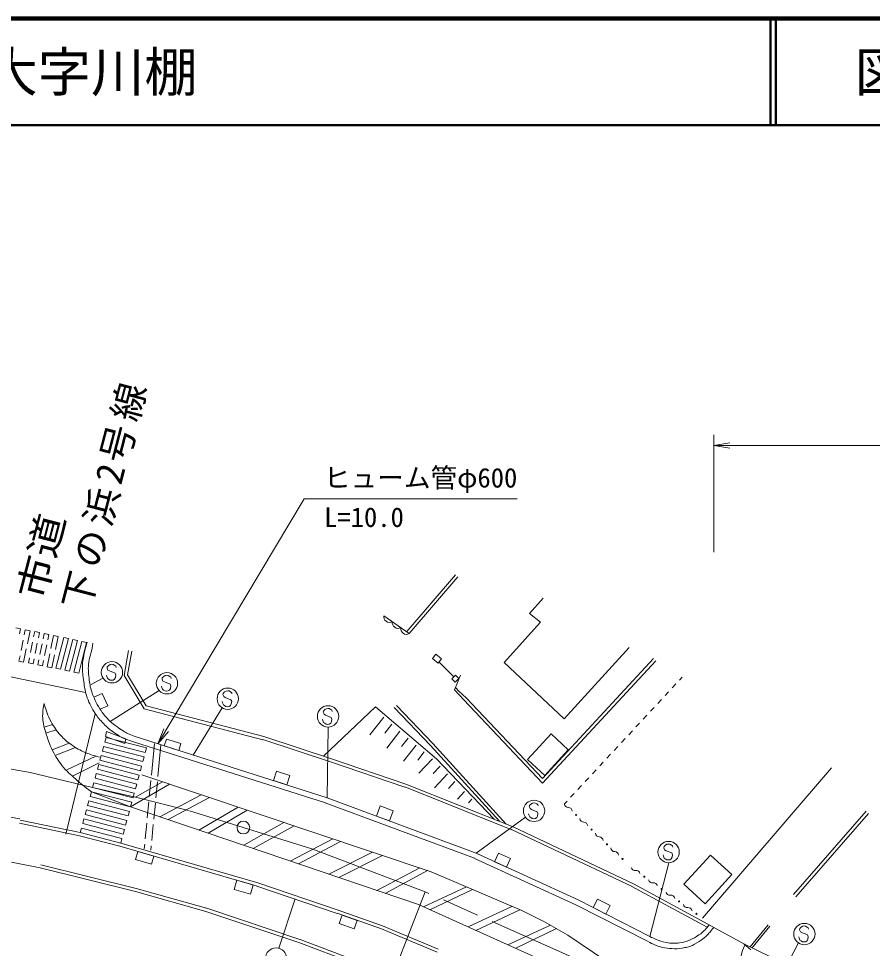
# Model space of a CAD drawing. Units: millimetres at full size, sheet at 1:1000; details may follow other scales. Extents: x 40000 to 680000, y 20000 to 380000.
# Drawn here: x 438237 to 518294, y 292860 to 380000 of the extents above; entities that cross this region are included whole.
import ezdxf
from ezdxf.enums import TextEntityAlignment as Align

# ---------------------------------------------------------------- set-up
doc = ezdxf.new("R2010")
doc.units = ezdxf.units.MM
doc.header["$LTSCALE"] = 1000
doc.linetypes.add('CHAIN', pattern=[18.5, 12, -1.5, 3.5, -1.5])
for name, color, linetype, lineweight in [('M-BGD', 7, 'Continuous', 13), ('M-BMK', 2, 'CHAIN', 13), ('M-BMK-SRVR', 3, 'Continuous', 13), ('M-STR-HTXT', 7, 'Continuous', 13), ('M-STR-STRC', 7, 'Continuous', 13), ('M-STR-STRD', 7, 'Continuous', 13), ('M-TTL', 2, 'Continuous', 140), ('M-TTL-LINE', 7, 'Continuous', 50)]:
    doc.layers.add(name, color=color, linetype=linetype, lineweight=lineweight)
doc.layers.add('M-BMK-HTXT', color=7, linetype='Continuous')
doc.layers.add('M-TTL-TXT', color=7, linetype='Continuous')
doc.styles.add('ＭＳ ゴシック', font='')
doc.styles.get('ＭＳ ゴシック').set_extended_font_data('MS Gothic')

# ---------------------------------------------------------------- blocks, each defined once
blk = doc.blocks.new('open_arrow')
at = {"color": 0, "linetype": 'Continuous', "lineweight": -2}
blk.add_lwpolyline([(7.5, 1.25), (0, 0), (7.5, -1.25)], dxfattribs=at)

msp = doc.modelspace()

# ---------------------------------------------------------------- linework, layer by layer
at = {"layer": 'M-BGD'}
for p, q in [((479205, 327885), (474646, 322552)), ((479433, 327690), (474874, 322357)), ((487423, 325686), (486151, 324243)), ((486151, 324243), (487172, 323437)), ((472471, 324042), (474874, 322357)), ((487172, 323437), (483757, 319662)), ((448140, 318440), (448547, 320775)), ((448455, 318499), (448841, 320715)), ((489401, 314376), (495493, 321062)), ((497757, 320018), (487352, 308779)), ((497977, 319815), (487355, 308340)), ((477660, 319694), (479026, 318349)), ((483757, 319662), (489401, 314376)), ((450019, 315320), (448140, 318440)), ((450213, 315579), (448455, 318499)), ((479114, 317106), (479659, 318454)), ((479532, 318140), (479659, 318454)), ((479532, 318140), (479633, 318392)), ((479633, 318392), (479659, 318454)), ((479633, 318392), (479659, 318454)), ((500446, 318267), (500209, 318013)), ((479504, 316974), (479192, 317300)), ((499869, 317646), (499529, 317280)), ((446062, 316762), (445284, 316401)), ((446619, 315584), (446062, 316762)), ((479982, 316144), (479114, 317106)), ((480200, 316350), (479504, 316974)), ((487352, 308779), (480200, 316350)), ((499188, 316914), (498848, 316548)), ((445886, 315282), (446619, 315584)), ((461228, 312709), (450213, 315579)), ((466823, 310865), (471704, 315501)), ((471704, 315501), (477407, 310619)), ((477077, 312070), (473656, 315639)), ((487355, 308340), (479982, 316144)), ((497827, 315449), (497486, 315083)), ((498507, 316181), (498167, 315815)), ((461153, 312419), (450019, 315320)), ((476860, 311862), (473440, 315431)), ((497146, 314716), (496806, 314350)), ((472475, 314520), (471180, 312861)), ((473235, 313870), (472588, 313041)), ((496465, 313984), (496125, 313618)), ((473995, 313220), (472755, 311632)), ((495784, 313251), (495444, 312885)), ((449026, 312230), (467019, 306510)), ((449073, 312740), (467171, 306987)), ((450970, 312079), (450685, 309092)), ((467473, 310335), (461134, 312424)), ((467566, 310620), (461228, 312709)), ((474756, 312571), (474135, 311776)), ((483964, 304518), (477077, 312070)), ((495104, 312519), (494763, 312152)), ((451583, 311942), (451298, 308956)), ((475516, 311921), (474330, 310402)), ((476276, 311271), (475683, 310512)), ((483326, 304773), (476855, 311868)), ((494423, 311786), (494083, 311420)), ((474463, 307981), (467471, 310336)), ((474559, 308266), (467566, 310620)), ((477036, 310622), (475773, 309274)), ((477407, 310619), (482829, 304971)), ((493061, 310321), (492721, 309955)), ((493742, 311054), (493402, 310687)), ((477751, 309924), (477120, 309250)), ((492381, 309589), (492040, 309222)), ((502369, 295688), (514449, 309789)), ((450638, 308595), (450495, 307101)), ((478448, 309206), (477236, 307914)), ((479144, 308488), (478538, 307842)), ((491700, 308856), (491360, 308490)), ((451250, 308458), (451108, 306965)), ((484486, 303988), (474448, 307987)), ((484597, 304266), (474559, 308266)), ((491019, 308124), (490679, 307757)), ((467171, 306987), (481145, 301771)), ((480037, 307568), (479386, 306851)), ((480733, 306850), (480408, 306492)), ((490338, 307391), (489998, 307025)), ((450448, 306604), (450305, 305111)), ((451060, 306467), (450918, 304974)), ((466996, 306518), (480970, 301303)), ((489658, 306659), (489421, 306404)), ((517699, 305711), (510891, 297905)), ((517925, 305514), (511117, 297708)), ((438318, 304593), (443959, 303414)), ((438379, 304887), (444021, 303708)), ((450257, 304613), (450115, 303120)), ((450870, 304476), (450728, 302983)), ((495888, 298919), (484597, 304266)), ((443959, 303414), (447730, 302436)), ((495759, 298648), (484469, 303995)), ((447730, 302436), (460595, 298703)), ((447813, 302724), (460679, 298991)), ((450067, 302622), (450027, 302197)), ((450680, 302485), (450640, 302061)), ((481145, 301771), (490705, 297400)), ((440263, 300410), (437561, 300947)), ((449263, 298476), (440335, 300701)), ((480937, 301316), (490497, 296945)), ((449190, 298185), (440263, 300410)), ((460679, 298991), (468213, 296431)), ((502173, 295494), (495888, 298919)), ((455789, 296333), (449190, 298185)), ((455870, 296622), (449271, 298474)), ((460582, 298707), (468117, 296147)), ((502804, 294860), (495744, 298655)), ((490705, 297400), (497434, 293971)), ((464521, 293415), (455789, 296333)), ((464616, 293700), (455884, 296618)), ((468213, 296431), (472367, 294967)), ((490478, 296954), (497207, 293525)), ((468114, 296148), (472267, 294684)), ((506227, 293300), (502173, 295494)), ((472252, 294690), (477477, 292509)), ((472367, 294967), (477593, 292786)), ((508523, 295079), (506827, 293009)), ((508678, 294952), (506982, 292882)), ((473114, 290507), (464626, 293696)), ((473008, 290226), (464521, 293415)), ((506227, 293300), (513778, 289641)), ((506892, 292722), (506227, 293300))]:
    msp.add_line(p, q, dxfattribs=at)
for points in [[(477374, 320427), (477906, 320005), (477587, 319602), (477055, 320024)], [(479202, 318455), (478871, 318126), (479171, 317825), (479502, 318154)], [(488159, 312956), (489774, 311463), (487566, 309075), (485951, 310568)], [(451899, 311842), (453254, 311411), (453457, 312050), (452102, 312481)], [(462130, 308589), (463378, 308192), (463661, 309080), (462412, 309477)], [(471795, 305261), (473000, 304811), (473356, 305765), (472151, 306214)], [(449423, 301945), (450921, 301510), (450706, 300770), (449208, 301204)], [(482857, 300988), (483992, 300469), (484363, 301283), (483229, 301801)], [(503108, 301614), (505112, 299787), (502606, 297039), (500602, 298866)], [(458699, 299254), (460237, 298807), (459984, 297933), (458445, 298379)], [(492120, 296679), (493310, 296073), (493721, 296879), (492531, 297486)], [(468580, 295984), (469988, 295488), (469707, 294690), (468298, 295186)]]:
    msp.add_lwpolyline(points, close=True, dxfattribs=at)
for centre in [(490509, 305371), (491960, 303994), (493410, 302617), (494861, 301240), (496907, 299585), (498535, 298424), (500163, 297262), (501791, 296100)]:
    msp.add_circle(centre, 50, dxfattribs=at)
for centre, radius, start, end in [((473015, 323965), 549, 171.92886, 298.0036), ((473816, 323403), 549, 171.92886, 298.0036), ((474617, 322842), 549, 171.92886, 298.0036), ((489783, 306422), 362, 182.88522, 270.09085), ((489785, 305697), 362, 2.88522, 90.09085), ((491234, 305045), 362, 182.88522, 270.09085), ((491235, 304320), 362, 2.88522, 90.09085), ((492684, 303668), 362, 182.88522, 270.09085), ((492685, 302943), 362, 2.88522, 90.09085), ((494135, 302291), 362, 182.88522, 270.09085), ((494136, 301566), 362, 2.88522, 90.09085), ((496042, 300525), 362, 190.88855, 278.09419), ((496144, 299807), 362, 10.88855, 98.09419), ((497670, 299363), 362, 190.88855, 278.09419), ((497772, 298646), 362, 10.88855, 98.09419), ((499298, 298202), 362, 190.88855, 278.09419), ((499400, 297484), 362, 10.88855, 98.09419), ((500926, 297040), 362, 190.88855, 278.09419), ((501028, 296322), 362, 10.88855, 98.09419)]:
    msp.add_arc(centre, radius, start, end, dxfattribs=at)
for points, knots in [([(449026, 312230), (448421, 312422), (448209, 312467), (447737, 312730), (447475, 312876), (447332, 312965), (447091, 313142), (446664, 313457), (446455, 313672), (446085, 314052), (445751, 314396), (445585, 314613), (445328, 315017), (444970, 315584), (444821, 315939), (444601, 316572), (444434, 317054), (444425, 317348), (444349, 317852), (444262, 318432), (444218, 318761), (444228, 319347), (444235, 319729), (444302, 319939), (444369, 320316), (444457, 320811), (444504, 320977), (444656, 321570)], [0, 0, 0, 0, 1, 1, 1, 2, 2, 2, 3, 3, 3, 4, 4, 4, 5, 5, 5, 6, 6, 6, 7, 7, 7, 8, 8, 8, 9, 9, 9, 9]), ([(449073, 312740), (448579, 312952), (448419, 313008), (448035, 313245), (447797, 313392), (447670, 313484), (447445, 313651), (447199, 313833), (447049, 313924), (446832, 314140), (446407, 314563), (446171, 314814), (445853, 315323), (445492, 315901), (445321, 316252), (445099, 316897), (444934, 317378), (444912, 317671), (444847, 318176), (444773, 318755), (444749, 319090), (444812, 319671), (444854, 320052), (444966, 320249), (445046, 320624), (445114, 320949), (445134, 321058), (445201, 321459)], [0, 0, 0, 0, 1, 1, 1, 2, 2, 2, 3, 3, 3, 4, 4, 4, 5, 5, 5, 6, 6, 6, 7, 7, 7, 8, 8, 8, 9, 9, 9, 9]), ([(497207, 293525), (497529, 293335), (497653, 293286), (497953, 293165), (498613, 292899), (499031, 292852), (499741, 292826), (500120, 292811), (500333, 292866), (500707, 292931), (500890, 292963), (500999, 292970), (501170, 293041), (501530, 293192), (501726, 293295), (502049, 293513), (502305, 293686), (502447, 293786), (502678, 293990), (503003, 294277), (503100, 294420), (503413, 294823)], [0, 0, 0, 0, 1, 1, 1, 2, 2, 2, 3, 3, 3, 4, 4, 4, 5, 5, 5, 6, 6, 6, 7, 7, 7, 7]), ([(497434, 293971), (497675, 293851), (497748, 293821), (497953, 293735), (498334, 293577), (498550, 293479), (498956, 293405), (499438, 293317), (499724, 293317), (500210, 293383), (500588, 293434), (500801, 293492), (501152, 293641), (501513, 293794), (501707, 293903), (502033, 294121), (502278, 294285), (502410, 294391), (502612, 294606), (502767, 294772), (502822, 294842), (502974, 295061)], [0, 0, 0, 0, 1, 1, 1, 2, 2, 2, 3, 3, 3, 4, 4, 4, 5, 5, 5, 6, 6, 6, 7, 7, 7, 7]), ([(507787, 287560), (507368, 287862), (507217, 287967), (506918, 288296), (506644, 288596), (506494, 288777), (506308, 289138), (506099, 289543), (506034, 289801), (505952, 290249), (505876, 290669), (505875, 290913), (505887, 291339), (505896, 291669), (505930, 291853), (505990, 292176), (506061, 292558), (506130, 292773), (506311, 293116), (506327, 293145), (506331, 293157), (506352, 293191)], [0, 0, 0, 0, 1, 1, 1, 2, 2, 2, 3, 3, 3, 4, 4, 4, 5, 5, 5, 6, 6, 6, 7, 7, 7, 7])]:
    msp.add_open_spline(points, degree=3, knots=knots, dxfattribs=at)
at = {"layer": 'M-BMK'}
for p, q in [((439309, 309361), (425464, 311734)), ((445174, 307953), (439309, 309361)), ((449208, 307044), (445174, 307953)), ((454162, 305786), (449208, 307044)), ((465737, 302197), (454162, 305786)), ((476372, 298156), (465737, 302197)), ((493623, 290515), (476372, 298156))]:
    msp.add_line(p, q, dxfattribs=at)
at = {"layer": 'M-BMK-SRVR'}
msp.add_circle((459319, 304186), 600, dxfattribs=at)
at = {"layer": 'M-STR-HTXT'}
for p, q in [((503413, 330000), (503413, 341000)), ((503413, 340000), (566738, 340000)), ((476372, 298156), (460768, 258091))]:
    msp.add_line(p, q, dxfattribs=at)
msp.add_lwpolyline([(451302, 312031), (465000, 335000), (485000, 335000)], dxfattribs=at)
at = {"layer": 'M-STR-STRC'}
for p, q in [((438427, 322816), (437986, 322906)), ((438427, 322816), (438327, 322326)), ((438868, 322727), (438768, 322237)), ((439309, 322637), (438868, 322727)), ((439309, 322637), (439060, 321412)), ((439750, 322548), (439650, 322058)), ((440191, 322459), (439750, 322548)), ((440191, 322459), (440091, 321969)), ((438669, 321747), (438470, 320767)), ((439551, 321568), (439352, 320588)), ((440632, 322369), (440533, 321879)), ((441073, 322280), (440632, 322369)), ((441073, 322280), (440974, 321790)), ((441514, 322190), (441265, 320965)), ((441955, 322101), (441514, 322190)), ((441955, 322101), (441707, 320876)), ((438961, 320922), (438713, 319697)), ((439992, 321479), (439793, 320498)), ((440433, 321389), (440234, 320409)), ((440874, 321300), (440675, 320320)), ((438371, 320277), (438272, 319787)), ((439253, 320098), (439154, 319608)), ((439694, 320008), (439595, 319518)), ((440135, 319919), (440036, 319429)), ((440576, 319830), (440477, 319340)), ((441166, 320475), (440918, 319250)), ((441607, 320386), (441359, 319161)), ((438713, 319697), (438272, 319787)), ((439595, 319518), (439154, 319608)), ((440477, 319340), (440036, 319429)), ((441359, 319161), (440918, 319250)), ((446558, 319242), (446537, 319129)), ((446537, 319129), (446614, 318943)), ((446693, 319374), (446558, 319242)), ((446614, 318943), (446761, 318862)), ((446828, 319461), (446693, 319374)), ((446995, 319487), (446828, 319461)), ((447110, 319465), (446995, 319487)), ((447251, 319386), (447110, 319465)), ((447357, 319306), (447251, 319386)), ((447387, 319193), (447357, 319306)), ((437348, 318331), (444509, 316842)), ((445054, 317605), (446151, 318194)), ((446503, 318355), (446469, 318466)), ((446579, 318173), (446503, 318355)), ((446679, 318095), (446579, 318173)), ((446821, 318013), (446679, 318095)), ((446761, 318862), (447284, 318650)), ((447239, 318102), (447109, 318012)), ((447316, 318248), (447239, 318102)), ((447284, 318650), (447356, 318474)), ((447356, 318474), (447316, 318248)), ((451713, 318214), (451692, 318101)), ((451692, 318101), (451769, 317915)), ((451848, 318347), (451713, 318214)), ((451983, 318433), (451848, 318347)), ((452151, 318459), (451983, 318433)), ((452266, 318437), (452151, 318459)), ((452406, 318358), (452266, 318437)), ((452513, 318279), (452406, 318358)), ((452542, 318166), (452513, 318279)), ((446941, 317991), (446821, 318013)), ((447109, 318012), (446941, 317991)), ((451659, 317327), (451625, 317439)), ((451734, 317146), (451659, 317327)), ((451769, 317915), (451917, 317835)), ((451917, 317835), (452440, 317622)), ((452472, 317220), (452394, 317074)), ((452440, 317622), (452512, 317446)), ((452512, 317446), (452472, 317220)), ((446832, 314140), (451423, 317018)), ((451834, 317068), (451734, 317146)), ((451977, 316986), (451834, 317068)), ((452096, 316963), (451977, 316986)), ((452265, 316984), (452096, 316963)), ((452394, 317074), (452265, 316984)), ((457418, 316762), (457397, 316649)), ((457397, 316649), (457474, 316463)), ((457553, 316895), (457418, 316762)), ((457474, 316463), (457622, 316383)), ((457688, 316981), (457553, 316895)), ((457622, 316383), (458145, 316170)), ((457856, 317007), (457688, 316981)), ((457971, 316985), (457856, 317007)), ((458111, 316906), (457971, 316985)), ((458218, 316827), (458111, 316906)), ((458247, 316714), (458218, 316827)), ((457364, 315875), (457330, 315987)), ((457439, 315694), (457364, 315875)), ((457539, 315616), (457439, 315694)), ((457682, 315534), (457539, 315616)), ((457801, 315511), (457682, 315534)), ((457970, 315532), (457801, 315511)), ((458099, 315623), (457970, 315532)), ((458176, 315768), (458099, 315623)), ((458145, 316170), (458217, 315994)), ((458217, 315994), (458176, 315768)), ((445409, 314854), (442664, 303580)), ((454594, 310985), (457329, 315403)), ((466821, 315107), (466800, 314994)), ((466800, 314994), (466877, 314808)), ((466956, 315239), (466821, 315107)), ((466877, 314808), (467024, 314728)), ((467091, 315326), (466956, 315239)), ((467024, 314728), (467547, 314515)), ((467258, 315352), (467091, 315326)), ((467373, 315330), (467258, 315352)), ((467514, 315251), (467373, 315330)), ((467621, 315172), (467514, 315251)), ((467650, 315059), (467621, 315172)), ((466766, 314220), (466733, 314332)), ((466842, 314039), (466766, 314220)), ((466942, 313960), (466842, 314039)), ((467084, 313879), (466942, 313960)), ((467204, 313856), (467084, 313879)), ((467373, 313877), (467204, 313856)), ((467502, 313967), (467373, 313877)), ((467579, 314113), (467502, 313967)), ((467547, 314515), (467620, 314339)), ((467620, 314339), (467579, 314113)), ((467171, 306987), (467264, 313600)), ((438331, 304993), (432790, 306055)), ((486139, 306260), (486118, 306148)), ((486118, 306148), (486195, 305961)), ((486274, 306393), (486139, 306260)), ((486195, 305961), (486342, 305881)), ((486409, 306480), (486274, 306393)), ((486342, 305881), (486865, 305668)), ((486576, 306505), (486409, 306480)), ((486691, 306484), (486576, 306505)), ((486832, 306405), (486691, 306484)), ((486938, 306325), (486832, 306405)), ((486967, 306212), (486938, 306325)), ((438353, 304988), (438331, 304993)), ((481145, 301771), (485773, 305154)), ((486084, 305373), (486050, 305485)), ((486160, 305192), (486084, 305373)), ((486260, 305114), (486160, 305192)), ((486402, 305032), (486260, 305114)), ((486522, 305010), (486402, 305032)), ((486690, 305031), (486522, 305010)), ((486820, 305121), (486690, 305031)), ((486897, 305266), (486820, 305121)), ((486865, 305668), (486937, 305492)), ((486937, 305492), (486897, 305266)), ((498755, 302397), (498734, 302285)), ((498890, 302530), (498755, 302397)), ((499026, 302617), (498890, 302530)), ((499193, 302643), (499026, 302617)), ((499308, 302621), (499193, 302643)), ((499449, 302542), (499308, 302621)), ((499555, 302462), (499449, 302542)), ((499584, 302349), (499555, 302462)), ((498701, 301511), (498667, 301622)), ((498777, 301329), (498701, 301511)), ((498734, 302285), (498811, 302099)), ((498811, 302099), (498959, 302018)), ((498959, 302018), (499482, 301805)), ((499482, 301805), (499554, 301629)), ((499554, 301629), (499514, 301404)), ((497434, 293971), (499198, 300890)), ((498876, 301251), (498777, 301329)), ((499019, 301169), (498876, 301251)), ((499138, 301147), (499019, 301169)), ((499307, 301168), (499138, 301147)), ((499436, 301258), (499307, 301168)), ((499514, 301404), (499436, 301258)), ((464159, 297492), (462630, 292875)), ((511482, 294716), (511461, 294603)), ((511461, 294603), (511538, 294417)), ((511617, 294849), (511482, 294716)), ((511752, 294935), (511617, 294849)), ((511919, 294961), (511752, 294935)), ((512034, 294940), (511919, 294961)), ((512175, 294860), (512034, 294940)), ((512281, 294781), (512175, 294860)), ((512310, 294668), (512281, 294781)), ((511427, 293829), (511393, 293941)), ((511503, 293648), (511427, 293829)), ((511538, 294417), (511685, 294337)), ((511685, 294337), (512208, 294124)), ((512240, 293722), (512162, 293577)), ((512208, 294124), (512280, 293948)), ((512280, 293948), (512240, 293722)), ((508429, 287742), (511372, 293370)), ((511603, 293570), (511503, 293648)), ((511745, 293488), (511603, 293570)), ((511865, 293466), (511745, 293488)), ((512033, 293486), (511865, 293466)), ((512162, 293577), (512033, 293486))]:
    msp.add_line(p, q, dxfattribs=at)
for points in [[(442469, 321983), (441727, 319124), (442167, 319030), (442910, 321889)], [(443321, 321802), (442578, 318942), (443019, 318848), (443761, 321708)], [(444172, 321620), (443430, 318761), (443871, 318667), (444613, 321526)], [(446469, 313188), (448286, 312513), (448212, 312061), (446395, 312735)], [(446327, 312199), (450119, 311215), (450237, 311649), (446445, 312633)], [(446096, 311350), (449889, 310366), (450007, 310800), (446214, 311784)], [(445865, 310501), (449658, 309517), (449776, 309951), (445983, 310935)], [(445635, 309651), (449428, 308668), (449546, 309102), (445753, 310086)], [(445404, 308802), (449197, 307819), (449315, 308253), (445522, 309237)], [(445174, 307953), (448966, 306970), (449084, 307404), (445292, 308388)], [(444943, 307104), (448736, 306121), (448854, 306555), (445061, 307538)], [(444712, 306255), (448505, 305271), (448623, 305706), (444830, 306689)], [(444251, 304557), (448044, 303573), (448162, 304008), (444369, 304991)], [(444482, 305406), (448275, 304422), (448393, 304857), (444600, 305840)], [(444021, 303708), (447813, 302724), (447931, 303158), (444139, 304142)]]:
    msp.add_lwpolyline(points, close=True, dxfattribs=at)
for centre in [(446992, 318734), (452148, 317707), (457853, 316255), (467256, 314600), (486573, 305753), (499190, 301890), (511916, 294209), (462386, 291906)]:
    msp.add_circle(centre, 1000, dxfattribs=at)
at = {"layer": 'M-STR-STRD'}
for p, q in [((440633, 313599), (441424, 313856)), ((440800, 313023), (441761, 313334)), ((441395, 311464), (442964, 312108)), ((441680, 310931), (443562, 311704)), ((442693, 309549), (445472, 310883)), ((443282, 308996), (445787, 310258)), ((476922, 300047), (449778, 309119)), ((448736, 306121), (452380, 308249)), ((449208, 307044), (451716, 308471)), ((448736, 306121), (445061, 307538)), ((451474, 305192), (455359, 307254)), ((452254, 304927), (456124, 306998)), ((475721, 296969), (448736, 306121)), ((455144, 303947), (458823, 306096)), ((456021, 303650), (459663, 305815)), ((459346, 302522), (463109, 304663)), ((460234, 302221), (464084, 304338)), ((463701, 301046), (467697, 303130)), ((464486, 300779), (468414, 302890)), ((467319, 299818), (471429, 301883)), ((468258, 299500), (472370, 301568)), ((471841, 298285), (475855, 300404)), ((472623, 298020), (476579, 300162)), ((485433, 296399), (476922, 300047)), ((476204, 296752), (480248, 298622)), ((476809, 296481), (480806, 298382)), ((491055, 290085), (475721, 296969)), ((480399, 294869), (484493, 296802)), ((481119, 294545), (485237, 296483)), ((485433, 296399), (487551, 295355)), ((484119, 293199), (488108, 295039)), ((484845, 292873), (488681, 294713)), ((487551, 295355), (489738, 294112)), ((489738, 294112), (502162, 285734))]:
    msp.add_line(p, q, dxfattribs=at)
for points, knots in [([(440623, 315810), (440516, 315111), (440452, 314849), (440522, 314238), (440570, 313818), (440627, 313584), (440751, 313181), (440971, 312472), (441087, 312064), (441429, 311405), (441735, 310813), (441917, 310478), (442336, 309960), (442764, 309431), (443076, 309199), (443582, 308745), (444137, 308247), (444344, 308091), (445061, 307538)], [0, 0, 0, 0, 1, 1, 1, 2, 2, 2, 3, 3, 3, 4, 4, 4, 5, 5, 5, 6, 6, 6, 6]), ([(440623, 315810), (440860, 315018), (440935, 314731), (441281, 314108), (441578, 313570), (441773, 313277), (442185, 312821), (442531, 312438), (442757, 312246), (443182, 311955), (443676, 311617), (443971, 311446), (444522, 311213), (445014, 311005), (445213, 310949), (445821, 310793)], [0, 0, 0, 0, 1, 1, 1, 2, 2, 2, 3, 3, 3, 4, 4, 4, 5, 5, 5, 5])]:
    msp.add_open_spline(points, degree=3, knots=knots, dxfattribs=at)
at = {"layer": 'M-TTL'}
msp.add_line((680000, 380000), (40000, 380000), dxfattribs=at)
at = {"layer": 'M-TTL-LINE'}
for p, q in [((508747, 380000), (508747, 370000)), ((509247, 380000), (509247, 370000)), ((40000, 370000), (680000, 370000))]:
    msp.add_line(p, q, dxfattribs=at)

# ---------------------------------------------------------------- block references
at = {"layer": 'M-STR-HTXT', "xscale": 200, "yscale": 200}
msp.add_blockref('open_arrow', (503413, 340000), dxfattribs=at)
at = {"layer": 'M-STR-HTXT', "xscale": 200, "yscale": 200, "rotation": 59.2}
msp.add_blockref('open_arrow', (451302, 312031), dxfattribs=at)

# ---------------------------------------------------------------- texts
at = {"layer": 'M-BMK-HTXT', "style": 'ＭＳ ゴシック', "width": 1.15}
msp.add_text('市道', height=2566, rotation=75.45, dxfattribs=at).set_placement((439348, 325707), align=Align.MIDDLE_LEFT)
at = {"layer": 'M-BMK-HTXT', "insert": (443678, 324683), "char_height": 2566, "attachment_point": 4, "rotation": 75.45, "style": 'ＭＳ ゴシック'}
msp.add_mtext('\\T1.16;下の浜2号線', dxfattribs=at)
at = {"layer": 'M-STR-HTXT', "style": 'ＭＳ ゴシック'}
msp.add_text('ヒューム管φ600', height=1833, dxfattribs=at).set_placement((485000, 335500), align=Align.BOTTOM_RIGHT)
msp.add_text('L=10.0', height=1833, dxfattribs=at).set_placement((466881, 331806), align=Align.BOTTOM_LEFT)
at = {"layer": 'M-TTL-TXT', "style": 'ＭＳ ゴシック'}
msp.add_text('下関市豊浦町大字川棚', height=3666, dxfattribs=at).set_placement((405024, 375000), align=Align.MIDDLE_LEFT)
msp.add_text('図面番号', height=3666, dxfattribs=at).set_placement((526622, 375000), align=Align.MIDDLE_CENTER)

doc.saveas('drawing.dxf')
